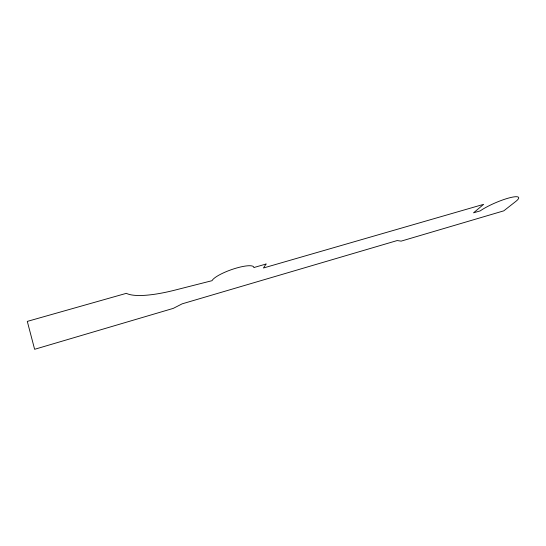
<?xml version="1.0" encoding="UTF-8"?>
<svg xmlns="http://www.w3.org/2000/svg" width="546" height="546" viewBox="0 0 546 546"><rect width="100%" height="100%" fill="white"/><g stroke="black" fill="none" stroke-linecap="round" stroke-linejoin="round"><path stroke-width="0.82" d="M266.052 264.032L263.445 267.997L483.64 204.334L473.518 212.838L480.187 210.893A23.314 4.313 -23.2 0 1 509.22 197.891A23.314 4.313 -23.2 0 1 515.779 201.433L503.781 210.845L401.139 241.134L397.174 240.561L182.187 303.829L173.266 308.381L34.623 349.297L27.3 321.396L126.365 293.332A69.362 17.397 -18.7 0 0 175 290.103L212.025 280.685A22.236 5.085 -19.5 0 1 234.377 268.68A22.236 5.085 -19.5 0 1 253.856 267.547L266.052 264.032"/></g></svg>
